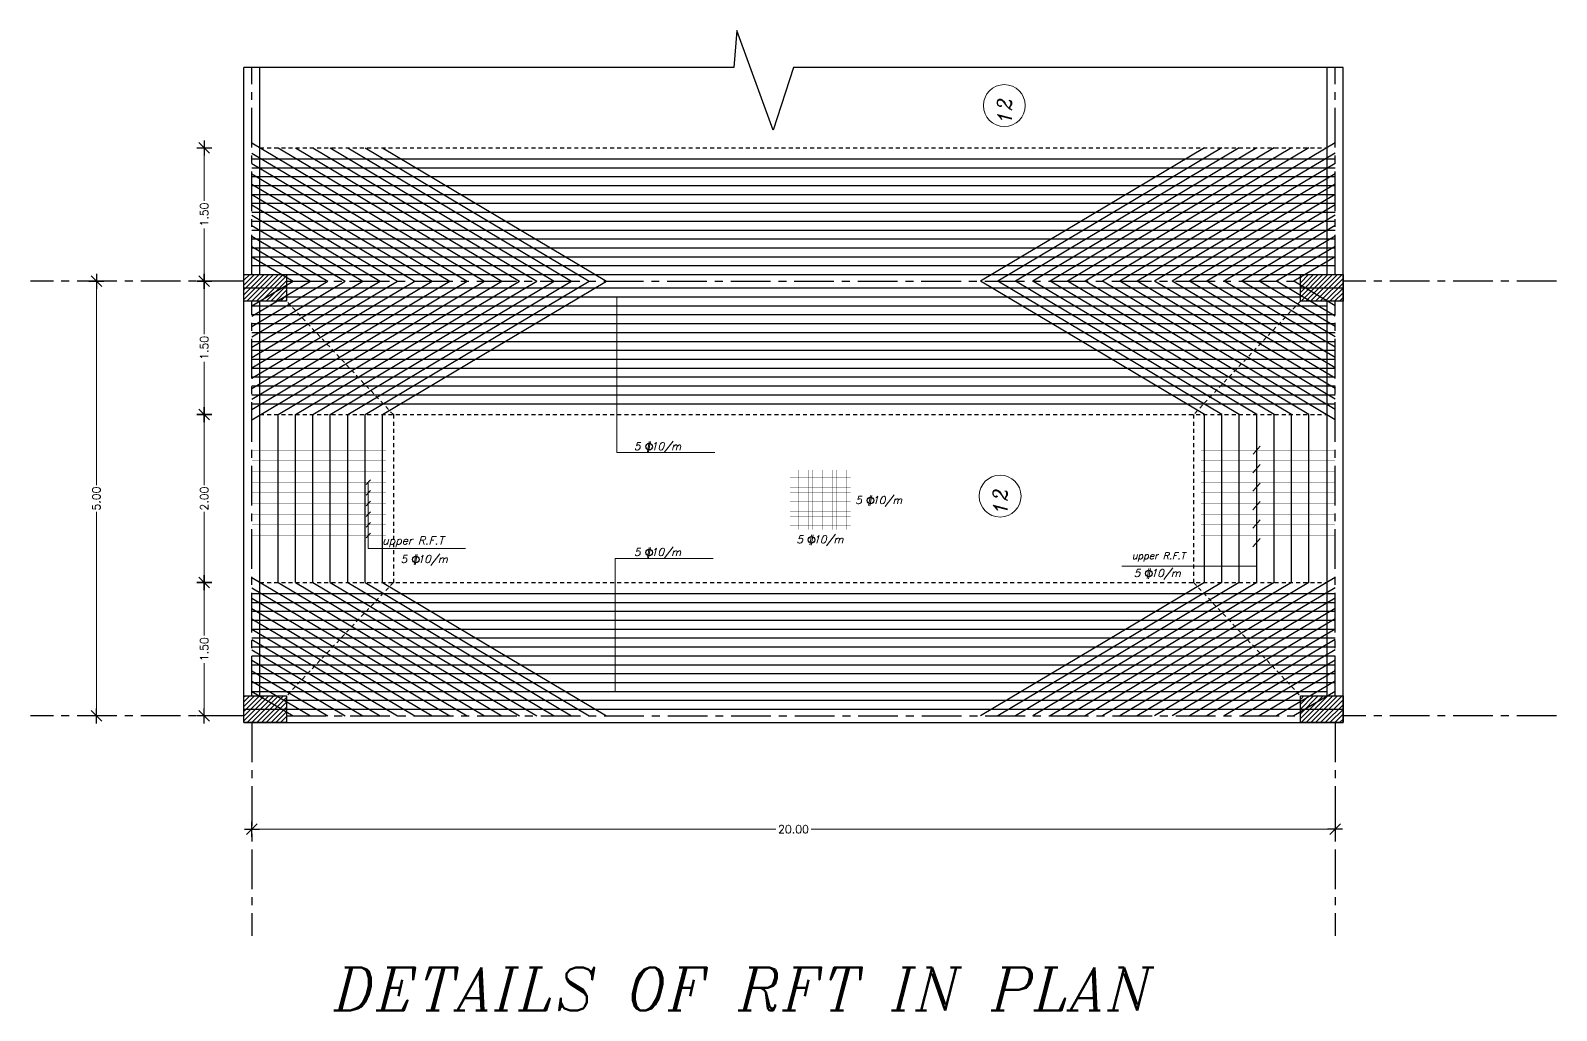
# Model space of a CAD drawing. Header units: metres. Extents: x 202848 to 204724, y 1924431 to 1925550.
# Drawn here: x 203898.57 to 203946.61, y 1924726.21 to 1924757.08 of the extents above; entities that cross this region are included whole.
import ezdxf

# ---------------------------------------------------------------- set-up
doc = ezdxf.new("R2010")
doc.units = ezdxf.units.M
doc.header["$MEASUREMENT"] = 0
doc.linetypes.add('HIDDEN2', pattern=[0.1875, 0.125, -0.0625])
doc.linetypes.add('XREF PLAN PART A$0$CENTER', pattern=[2, 1.25, -0.25, 0.25, -0.25])
for name, color, linetype in [('center', 10, 'XREF PLAN PART A$0$CENTER'), ('center3', 252, 'XREF PLAN PART A$0$CENTER'), ('SEC1RFT', 1, 'Continuous'), ('STIRR', 8, 'Continuous'), ('text2', 161, 'Continuous'), ('XDIM', 3, 'Continuous')]:
    doc.layers.add(name, color=color, linetype=linetype)
doc.layers.add('COL', color=210, linetype='Continuous', lineweight=30)
doc.layers.add('Dim', color=8, linetype='Continuous', lineweight=15)
doc.styles.add('ITALICC', font='ITALICC.SHX')
doc.styles.add('ITALICT', font='ITALICC.SHX')
doc.styles.add('XDM', font='romanc.shx', dxfattribs={"height": 0.15})

# ---------------------------------------------------------------- blocks, each defined once
blk = doc.blocks.new('XDM')
at = {"layer": 'XDIM', "color": 1}
for p, q in [((14.1, 0), (-14.1, 0)), ((10, 10), (-10, -10)), ((0, 14.1), (0, -14.1))]:
    blk.add_line(p, q, dxfattribs=at)

msp = doc.modelspace()

# ---------------------------------------------------------------- hatches: boundary and pattern name
at = {"layer": 'center3', "linetype": 'ByBlock'}
h = msp.add_hatch(dxfattribs=at)
h.set_pattern_fill('ANSI31', color=256, scale=0.0336, style=0)
h.set_pattern_definition([(45, (202025.55354, 1923545.9694), (-0.0754341514, 0.0754341514), [])])
h.paths.add_polyline_path([(203938.5509, 1924735.2782), (203938.5509, 1924736.1182), (203939.8949, 1924736.1182), (203939.8949, 1924735.2782)])
h.paths.add_polyline_path([(203938.5509, 1924748.5502), (203938.5509, 1924749.3902), (203939.8949, 1924749.3902), (203939.8949, 1924748.5502)])
h.paths.add_polyline_path([(203905.2869, 1924748.5502), (203905.2869, 1924749.3902), (203906.6309, 1924749.3902), (203906.6309, 1924748.5502)])
h.paths.add_polyline_path([(203905.2869, 1924735.2782), (203905.2869, 1924736.1182), (203906.6309, 1924736.1182), (203906.6309, 1924735.2782)])

# ---------------------------------------------------------------- linework, layer by layer
at = {"layer": 'center', "color": 2}
for p, q in [((203905.5389, 1924749.3902), (203905.5389, 1924755.9094)), ((203939.6429, 1924749.3902), (203939.6429, 1924755.9094)), ((203905.2869, 1924749.1802), (203898.5669, 1924749.1802)), ((203906.6156, 1924749.1802), (203938.5509, 1924749.1802)), ((203946.6149, 1924749.1802), (203939.8949, 1924749.1802)), ((203905.5389, 1924736.1182), (203905.5389, 1924748.5502)), ((203939.6429, 1924736.1182), (203939.6429, 1924748.5502)), ((203905.2869, 1924735.4882), (203898.5669, 1924735.4882)), ((203905.5389, 1924735.2782), (203905.5389, 1924728.5582)), ((203906.6309, 1924735.4882), (203938.5509, 1924735.4882)), ((203939.6429, 1924735.2782), (203939.6429, 1924728.5582)), ((203946.6149, 1924735.4882), (203939.8949, 1924735.4882))]:
    msp.add_line(p, q, dxfattribs=at)
at = {"layer": 'center', "color": 2, "linetype": 'HIDDEN2'}
for p, q in [((203905.7909, 1924753.3802), (203939.3909, 1924753.3802)), ((203909.9909, 1924744.9802), (203906.6309, 1924748.5502)), ((203938.5509, 1924748.5502), (203935.1909, 1924744.9802)), ((203905.7909, 1924744.9802), (203939.3909, 1924744.9802)), ((203909.9909, 1924744.9802), (203909.9909, 1924739.6882)), ((203935.1909, 1924744.9802), (203935.1909, 1924739.6882)), ((203905.7909, 1924739.6882), (203939.3909, 1924739.6882)), ((203909.9909, 1924739.6882), (203906.6309, 1924736.1182)), ((203935.1909, 1924739.6882), (203938.5509, 1924736.1182))]:
    msp.add_line(p, q, dxfattribs=at)
at = {"layer": 'COL', "linetype": 'ByBlock', "ltscale": 0.25}
for p, q in [((203920.8087, 1924757.0784), (203920.7165, 1924755.9094)), ((203921.9456, 1924753.9393), (203920.8087, 1924757.0784)), ((203920.7165, 1924755.9094), (203905.2869, 1924755.9094)), ((203922.5909, 1924755.9094), (203921.9456, 1924753.9393)), ((203939.8949, 1924755.9094), (203922.5909, 1924755.9094))]:
    msp.add_line(p, q, dxfattribs=at)
at = {"layer": 'COL', "color": 210, "lineweight": -2}
for points in [[(203905.2869, 1924748.5502), (203905.2869, 1924749.3902), (203906.6309, 1924749.3902), (203906.6309, 1924748.5502), (203905.2869, 1924748.5502)], [(203938.5509, 1924748.5502), (203938.5509, 1924749.3902), (203939.8949, 1924749.3902), (203939.8949, 1924748.5502), (203938.5509, 1924748.5502)], [(203905.2869, 1924735.2782), (203905.2869, 1924736.1182), (203906.6309, 1924736.1182), (203906.6309, 1924735.2782), (203905.2869, 1924735.2782)], [(203938.5509, 1924735.2782), (203938.5509, 1924736.1182), (203939.8949, 1924736.1182), (203939.8949, 1924735.2782), (203938.5509, 1924735.2782)]]:
    msp.add_lwpolyline(points, dxfattribs=at)
at = {"layer": 'Dim', "color": 1, "linetype": 'ByBlock', "ltscale": 2}
for p, q in [((203904.0375, 1924753.3634), (203904.0375, 1924751.717)), ((203904.0375, 1924749.197), (203904.0375, 1924750.8434)), ((203900.6404, 1924749.1634), (203900.6404, 1924742.753)), ((203904.0375, 1924749.1634), (203904.0375, 1924747.517)), ((203904.0375, 1924744.997), (203904.0375, 1924746.6434)), ((203904.0375, 1924744.9634), (203904.0375, 1924742.753)), ((203900.6404, 1924735.505), (203900.6404, 1924741.9154)), ((203904.0375, 1924739.705), (203904.0375, 1924741.9154)), ((203904.0375, 1924739.6714), (203904.0375, 1924738.025)), ((203904.0375, 1924735.505), (203904.0375, 1924737.1514)), ((203905.5557, 1924731.9182), (203922.0341, 1924731.9182)), ((203939.6261, 1924731.9182), (203923.1477, 1924731.9182))]:
    msp.add_line(p, q, dxfattribs=at)
at = {"layer": 'Dim'}
for p, q in [((203917.0286, 1924748.6896), (203917.0286, 1924743.7817)), ((203917.0286, 1924743.7817), (203920.1146, 1924743.7817)), ((203918.0466, 1924744.1277), (203917.9887, 1924743.8095)), ((203918.0929, 1924744.1277), (203918.0293, 1924743.8037)), ((203937.2876, 1924743.9877), (203937.0641, 1924743.7278)), ((203937.1644, 1924743.2716), (203937.1724, 1924743.8537)), ((203937.2797, 1924743.4056), (203937.0562, 1924743.1457)), ((203909.2674, 1924742.9271), (203909.1384, 1924742.7771)), ((203909.2009, 1924742.8498), (203909.2009, 1924740.7591)), ((203937.2797, 1924742.8235), (203937.0562, 1924742.5636)), ((203937.1644, 1924743.2716), (203937.1644, 1924740.2018)), ((203909.2674, 1924742.5911), (203909.1384, 1924742.4411)), ((203925.0125, 1924742.4309), (203924.9546, 1924742.1127)), ((203925.0588, 1924742.4309), (203924.9951, 1924742.1069)), ((203909.2674, 1924742.2551), (203909.1384, 1924742.1051)), ((203909.2674, 1924741.9191), (203909.1384, 1924741.7691)), ((203937.2797, 1924742.2413), (203937.0562, 1924741.9815)), ((203909.2674, 1924741.5831), (203909.1384, 1924741.4331)), ((203937.2797, 1924741.6592), (203937.0562, 1924741.3994)), ((203909.2674, 1924741.2471), (203909.1384, 1924741.0971)), ((203923.1609, 1924741.1938), (203923.103, 1924740.8756)), ((203923.2072, 1924741.1938), (203923.1435, 1924740.8698)), ((203937.2797, 1924741.0771), (203937.0562, 1924740.8172)), ((203909.2009, 1924740.7591), (203910.953, 1924740.7591)), ((203910.6997, 1924740.5734), (203910.6418, 1924740.2552)), ((203910.746, 1924740.5734), (203910.6823, 1924740.2494)), ((203910.953, 1924740.7591), (203912.2631, 1924740.7591)), ((203916.9781, 1924736.2593), (203916.9781, 1924740.4487)), ((203916.9781, 1924740.4487), (203920.0642, 1924740.4487)), ((203918.0466, 1924740.7947), (203917.9887, 1924740.4765)), ((203918.0929, 1924740.7947), (203918.0293, 1924740.4707)), ((203937.1644, 1924740.2018), (203932.9314, 1924740.2018)), ((203933.7823, 1924740.1313), (203933.7244, 1924739.8131)), ((203933.8286, 1924740.1313), (203933.7649, 1924739.8073))]:
    msp.add_line(p, q, dxfattribs=at)
for centre in [(203929.2291, 1924754.715), (203929.0974, 1924742.4113)]:
    msp.add_circle(centre, 0.6594, dxfattribs=at)
at = {"layer": 'SEC1RFT'}
for p, q in [((203905.2869, 1924735.2782), (203905.2869, 1924755.9094)), ((203905.7909, 1924749.3902), (203905.7909, 1924755.9094)), ((203939.3909, 1924749.3902), (203939.3909, 1924755.9094)), ((203939.8949, 1924735.2782), (203939.8949, 1924755.9094)), ((203905.2869, 1924749.3902), (203939.8949, 1924749.3902)), ((203905.2869, 1924748.9702), (203939.8949, 1924748.9702)), ((203905.7909, 1924736.1182), (203905.7909, 1924748.5502)), ((203939.3909, 1924736.1182), (203939.3909, 1924748.5502)), ((203905.2869, 1924735.6982), (203939.8949, 1924735.6982)), ((203905.2869, 1924735.2782), (203939.8949, 1924735.2782))]:
    msp.add_line(p, q, dxfattribs=at)
at = {"layer": 'STIRR', "lineweight": -2}
for centre in [(203918.0464, 1924743.9686), (203925.0123, 1924742.2718), (203923.1606, 1924741.0347), (203910.6995, 1924740.4143), (203918.0464, 1924740.6356), (203933.7821, 1924739.9722)]:
    msp.add_circle(centre, 0.1033, dxfattribs=at)
at = {"layer": 'text2', "linetype": 'ByBlock', "ltscale": 2}
for p, q in [((203905.5389, 1924753.5436), (203912.8634, 1924749.1802)), ((203939.6429, 1924753.5436), (203932.3185, 1924749.1802)), ((203905.5389, 1924753.217), (203912.3152, 1924749.1802)), ((203906.3614, 1924753.3802), (203913.4116, 1924749.1802)), ((203906.9096, 1924753.3802), (203913.9598, 1924749.1802)), ((203907.4578, 1924753.3802), (203914.508, 1924749.1802)), ((203908.006, 1924753.3802), (203915.0561, 1924749.1802)), ((203908.5542, 1924753.3802), (203915.6043, 1924749.1802)), ((203909.1024, 1924753.3802), (203916.1525, 1924749.1802)), ((203909.6505, 1924753.3802), (203916.7007, 1924749.1802)), ((203935.5313, 1924753.3802), (203928.4812, 1924749.1802)), ((203936.0795, 1924753.3802), (203929.0293, 1924749.1802)), ((203936.6277, 1924753.3802), (203929.5775, 1924749.1802)), ((203937.1759, 1924753.3802), (203930.1257, 1924749.1802)), ((203937.7241, 1924753.3802), (203930.6739, 1924749.1802)), ((203938.2723, 1924753.3802), (203931.2221, 1924749.1802)), ((203938.8204, 1924753.3802), (203931.7703, 1924749.1802)), ((203939.6429, 1924753.217), (203932.8667, 1924749.1802)), ((203905.5389, 1924752.8905), (203911.767, 1924749.1802)), ((203905.5389, 1924752.5639), (203911.2188, 1924749.1802)), ((203939.6429, 1924752.8905), (203933.4148, 1924749.1802)), ((203939.6429, 1924752.5639), (203933.963, 1924749.1802)), ((203905.5389, 1924752.2373), (203910.6707, 1924749.1802)), ((203939.6429, 1924752.2373), (203934.5112, 1924749.1802)), ((203905.5389, 1924751.9107), (203910.1225, 1924749.1802)), ((203905.5389, 1924751.5842), (203909.5743, 1924749.1802)), ((203939.6429, 1924751.9107), (203935.0594, 1924749.1802)), ((203939.6429, 1924751.5842), (203935.6076, 1924749.1802)), ((203905.5389, 1924751.2576), (203909.0261, 1924749.1802)), ((203939.6429, 1924751.2576), (203936.1558, 1924749.1802)), ((203905.5389, 1924750.931), (203908.4779, 1924749.1802)), ((203905.5389, 1924750.6045), (203907.9297, 1924749.1802)), ((203939.6429, 1924750.931), (203936.704, 1924749.1802)), ((203939.6429, 1924750.6045), (203937.2522, 1924749.1802)), ((203905.5389, 1924750.2779), (203907.3815, 1924749.1802)), ((203939.6429, 1924750.2779), (203937.8003, 1924749.1802)), ((203905.5389, 1924749.9513), (203906.8333, 1924749.1802)), ((203939.6429, 1924749.9513), (203938.3485, 1924749.1802)), ((203905.5389, 1924748.4091), (203906.8333, 1924749.1802)), ((203905.5389, 1924748.0825), (203907.3815, 1924749.1802)), ((203905.5389, 1924747.7559), (203907.9297, 1924749.1802)), ((203905.5389, 1924747.4294), (203908.4779, 1924749.1802)), ((203905.5389, 1924747.1028), (203909.0261, 1924749.1802)), ((203905.5389, 1924746.7762), (203909.5743, 1924749.1802)), ((203905.5389, 1924746.4496), (203910.1225, 1924749.1802)), ((203905.5389, 1924746.1231), (203910.6707, 1924749.1802)), ((203905.5389, 1924745.7965), (203911.2188, 1924749.1802)), ((203905.5389, 1924745.4699), (203911.767, 1924749.1802)), ((203905.5389, 1924745.1434), (203912.3152, 1924749.1802)), ((203905.5389, 1924744.8168), (203912.8634, 1924749.1802)), ((203906.3614, 1924744.9802), (203913.4116, 1924749.1802)), ((203906.9096, 1924744.9802), (203913.9598, 1924749.1802)), ((203907.4578, 1924744.9802), (203914.508, 1924749.1802)), ((203908.5542, 1924744.9802), (203915.6043, 1924749.1802)), ((203909.1024, 1924744.9802), (203916.1525, 1924749.1802)), ((203909.6505, 1924744.9802), (203916.7007, 1924749.1802)), ((203935.5313, 1924744.9802), (203928.4812, 1924749.1802)), ((203936.0795, 1924744.9802), (203929.0293, 1924749.1802)), ((203936.6277, 1924744.9802), (203929.5775, 1924749.1802)), ((203937.1759, 1924744.9802), (203930.1257, 1924749.1802)), ((203937.7241, 1924744.9802), (203930.6739, 1924749.1802)), ((203938.2723, 1924744.9802), (203931.2221, 1924749.1802)), ((203938.8204, 1924744.9802), (203931.7703, 1924749.1802)), ((203939.6429, 1924744.8168), (203932.3185, 1924749.1802)), ((203939.6429, 1924745.1434), (203932.8667, 1924749.1802)), ((203939.6429, 1924745.4699), (203933.4148, 1924749.1802)), ((203939.6429, 1924745.7965), (203933.963, 1924749.1802)), ((203939.6429, 1924746.1231), (203934.5112, 1924749.1802)), ((203939.6429, 1924746.4496), (203935.0594, 1924749.1802)), ((203939.6429, 1924746.7762), (203935.6076, 1924749.1802)), ((203939.6429, 1924747.1028), (203936.1558, 1924749.1802)), ((203939.6429, 1924747.4294), (203936.704, 1924749.1802)), ((203939.6429, 1924747.7559), (203937.2522, 1924749.1802)), ((203939.6429, 1924748.0825), (203937.8003, 1924749.1802)), ((203939.6429, 1924748.4091), (203938.3485, 1924749.1802)), ((203906.3614, 1924739.6882), (203906.3614, 1924744.9802)), ((203906.9096, 1924739.6882), (203906.9096, 1924744.9802)), ((203907.4578, 1924739.6882), (203907.4578, 1924744.9802)), ((203908.006, 1924739.6882), (203908.006, 1924744.9802)), ((203908.5542, 1924739.6882), (203908.5542, 1924744.9802)), ((203909.1024, 1924739.6882), (203909.1024, 1924744.9802)), ((203909.6505, 1924739.6882), (203909.6505, 1924744.9802)), ((203935.5313, 1924739.6882), (203935.5313, 1924744.9802)), ((203936.0795, 1924739.6882), (203936.0795, 1924744.9802)), ((203936.6277, 1924739.6882), (203936.6277, 1924744.9802)), ((203937.1759, 1924739.6882), (203937.1759, 1924744.9802)), ((203937.7241, 1924739.6882), (203937.7241, 1924744.9802)), ((203938.2723, 1924739.6882), (203938.2723, 1924744.9802)), ((203938.8204, 1924739.6882), (203938.8204, 1924744.9802)), ((203905.5389, 1924739.8516), (203912.8634, 1924735.4882)), ((203905.5389, 1924739.525), (203912.3152, 1924735.4882)), ((203906.3614, 1924739.6882), (203913.4116, 1924735.4882)), ((203906.9096, 1924739.6882), (203913.9598, 1924735.4882)), ((203907.4578, 1924739.6882), (203914.508, 1924735.4882)), ((203908.006, 1924739.6882), (203915.0561, 1924735.4882)), ((203908.5542, 1924739.6882), (203915.6043, 1924735.4882)), ((203909.1024, 1924739.6882), (203916.1525, 1924735.4882)), ((203909.6505, 1924739.6882), (203916.7007, 1924735.4882)), ((203935.5313, 1924739.6882), (203928.4812, 1924735.4882)), ((203936.0795, 1924739.6882), (203929.0293, 1924735.4882)), ((203936.6277, 1924739.6882), (203929.5775, 1924735.4882)), ((203937.1759, 1924739.6882), (203930.1257, 1924735.4882)), ((203937.7241, 1924739.6882), (203930.6739, 1924735.4882)), ((203938.2723, 1924739.6882), (203931.2221, 1924735.4882)), ((203938.8204, 1924739.6882), (203931.7703, 1924735.4882)), ((203939.6429, 1924739.8516), (203932.3185, 1924735.4882)), ((203939.6429, 1924739.525), (203932.8667, 1924735.4882)), ((203905.5389, 1924739.1985), (203911.767, 1924735.4882)), ((203939.6429, 1924739.1985), (203933.4148, 1924735.4882)), ((203905.5389, 1924738.8719), (203911.2188, 1924735.4882)), ((203905.5389, 1924738.5453), (203910.6707, 1924735.4882)), ((203939.6429, 1924738.8719), (203933.963, 1924735.4882)), ((203939.6429, 1924738.5453), (203934.5112, 1924735.4882)), ((203905.5389, 1924738.2187), (203910.1225, 1924735.4882)), ((203939.6429, 1924738.2187), (203935.0594, 1924735.4882)), ((203905.5389, 1924737.8922), (203909.5743, 1924735.4882)), ((203905.5389, 1924737.5656), (203909.0261, 1924735.4882)), ((203939.6429, 1924737.8922), (203935.6076, 1924735.4882)), ((203939.6429, 1924737.5656), (203936.1558, 1924735.4882)), ((203905.5389, 1924737.239), (203908.4779, 1924735.4882)), ((203939.6429, 1924737.239), (203936.704, 1924735.4882)), ((203905.5389, 1924736.9125), (203907.9297, 1924735.4882)), ((203905.5389, 1924736.5859), (203907.3815, 1924735.4882)), ((203939.6429, 1924736.9125), (203937.2522, 1924735.4882)), ((203939.6429, 1924736.5859), (203937.8003, 1924735.4882)), ((203905.5389, 1924736.2593), (203906.8333, 1924735.4882)), ((203939.6429, 1924736.2593), (203938.3485, 1924735.4882))]:
    msp.add_line(p, q, dxfattribs=at)
at = {"layer": 'text2'}
for p, q in [((203905.5389, 1924753.0375), (203939.6429, 1924753.0375)), ((203905.5389, 1924752.7569), (203939.6429, 1924752.7569)), ((203905.5389, 1924752.4764), (203939.6429, 1924752.4764)), ((203905.5389, 1924752.1958), (203939.6429, 1924752.1958)), ((203905.5389, 1924751.9152), (203939.6429, 1924751.9152)), ((203905.5389, 1924751.6347), (203939.6429, 1924751.6347)), ((203905.5389, 1924751.3541), (203939.6429, 1924751.3541)), ((203905.5389, 1924751.0736), (203939.6429, 1924751.0736)), ((203905.5389, 1924750.793), (203939.6429, 1924750.793)), ((203905.5389, 1924750.5124), (203939.6429, 1924750.5124)), ((203905.5389, 1924750.2319), (203939.6429, 1924750.2319)), ((203905.5389, 1924749.9513), (203939.6429, 1924749.9513)), ((203905.5389, 1924749.6708), (203939.6429, 1924749.6708)), ((203908.006, 1924744.9802), (203915.0561, 1924749.1802)), ((203906.5397, 1924748.6896), (203938.5509, 1924748.6896)), ((203905.5389, 1924748.4091), (203939.3909, 1924748.4091)), ((203905.5389, 1924748.1285), (203939.6429, 1924748.1285)), ((203905.5389, 1924747.848), (203939.6429, 1924747.848)), ((203905.5389, 1924747.5674), (203939.6429, 1924747.5674)), ((203905.5389, 1924747.2868), (203939.6429, 1924747.2868)), ((203905.5389, 1924747.0063), (203939.6429, 1924747.0063)), ((203905.5389, 1924746.7257), (203939.6429, 1924746.7257)), ((203905.5389, 1924746.4452), (203939.6429, 1924746.4452)), ((203905.5389, 1924746.1646), (203939.6429, 1924746.1646)), ((203905.5389, 1924745.884), (203939.6429, 1924745.884)), ((203905.5389, 1924745.6035), (203939.6429, 1924745.6035)), ((203905.5389, 1924745.3229), (203939.6429, 1924745.3229)), ((203905.5389, 1924739.3455), (203939.6429, 1924739.3455)), ((203905.5389, 1924739.0649), (203939.6429, 1924739.0649)), ((203905.5389, 1924738.7844), (203939.6429, 1924738.7844)), ((203905.5389, 1924738.5038), (203939.6429, 1924738.5038)), ((203905.5389, 1924738.2232), (203939.6429, 1924738.2232)), ((203905.5389, 1924737.9427), (203939.6429, 1924737.9427)), ((203905.5389, 1924737.6621), (203939.6429, 1924737.6621)), ((203905.5389, 1924737.3816), (203939.6429, 1924737.3816)), ((203905.5389, 1924737.101), (203939.6429, 1924737.101)), ((203905.5389, 1924736.8204), (203939.6429, 1924736.8204)), ((203905.5389, 1924736.5399), (203939.6429, 1924736.5399)), ((203905.5389, 1924736.2593), (203939.3909, 1924736.2593)), ((203906.5397, 1924735.9788), (203938.5509, 1924735.9788))]:
    msp.add_line(p, q, dxfattribs=at)
for points, const_width in [([(203909.759, 1924743.8578), (203905.5389, 1924743.8578)], 0.0101), ([(203935.4229, 1924743.8578), (203939.6429, 1924743.8578)], 0.0101), ([(203909.759, 1924743.5218), (203905.5389, 1924743.5218)], 0.0101), ([(203935.4229, 1924743.5218), (203939.6429, 1924743.5218)], 0.0101), ([(203909.759, 1924743.1858), (203905.5389, 1924743.1858)], 0.0101), ([(203909.759, 1924742.8498), (203905.5389, 1924742.8498)], 0.0101), ([(203922.4825, 1924743.1378), (203924.3919, 1924743.1378)], 0.00605), ([(203922.4825, 1924742.9866), (203924.3919, 1924742.9866)], 0.00605), ([(203922.4825, 1924742.8354), (203924.3919, 1924742.8354)], 0.00605), ([(203922.5964, 1924743.2356), (203922.5964, 1924741.352)], 0.00605), ([(203922.7476, 1924743.2356), (203922.7476, 1924741.352)], 0.00605), ([(203922.8988, 1924743.2356), (203922.8988, 1924741.352)], 0.00605), ([(203923.05, 1924743.2356), (203923.05, 1924741.352)], 0.00605), ([(203923.2012, 1924743.2356), (203923.2012, 1924741.352)], 0.00605), ([(203923.3524, 1924743.2356), (203923.3524, 1924741.352)], 0.00605), ([(203923.5036, 1924743.2356), (203923.5036, 1924741.352)], 0.00605), ([(203923.6548, 1924743.2356), (203923.6548, 1924741.352)], 0.00605), ([(203923.806, 1924743.2356), (203923.806, 1924741.352)], 0.00605), ([(203923.9572, 1924743.2356), (203923.9572, 1924741.352)], 0.00605), ([(203924.1084, 1924743.2356), (203924.1084, 1924741.352)], 0.00605), ([(203924.2596, 1924743.2356), (203924.2596, 1924741.352)], 0.00605), ([(203935.4229, 1924743.1858), (203939.6429, 1924743.1858)], 0.0101), ([(203935.4229, 1924742.8498), (203939.6429, 1924742.8498)], 0.0101), ([(203909.759, 1924742.5138), (203905.5389, 1924742.5138)], 0.0101), ([(203922.4825, 1924742.6842), (203924.3919, 1924742.6842)], 0.00605), ([(203922.4825, 1924742.533), (203924.3919, 1924742.533)], 0.00605), ([(203922.4825, 1924742.3818), (203924.3919, 1924742.3818)], 0.00605), ([(203935.4229, 1924742.5138), (203939.6429, 1924742.5138)], 0.0101), ([(203909.759, 1924742.1778), (203905.5389, 1924742.1778)], 0.0101), ([(203922.4825, 1924742.2306), (203924.3919, 1924742.2306)], 0.00605), ([(203922.4825, 1924742.0794), (203924.3919, 1924742.0794)], 0.00605), ([(203922.4825, 1924741.9282), (203924.3919, 1924741.9282)], 0.00605), ([(203935.4229, 1924742.1778), (203939.6429, 1924742.1778)], 0.0101), ([(203909.759, 1924741.8418), (203905.5389, 1924741.8418)], 0.0101), ([(203909.759, 1924741.5058), (203905.5389, 1924741.5058)], 0.0101), ([(203922.4825, 1924741.777), (203924.3919, 1924741.777)], 0.00605), ([(203922.4825, 1924741.6258), (203924.3919, 1924741.6258)], 0.00605), ([(203922.4825, 1924741.4746), (203924.3919, 1924741.4746)], 0.00605), ([(203935.4229, 1924741.8418), (203939.6429, 1924741.8418)], 0.0101), ([(203935.4229, 1924741.5058), (203939.6429, 1924741.5058)], 0.0101), ([(203909.759, 1924741.1698), (203905.5389, 1924741.1698)], 0.0101), ([(203935.4229, 1924741.1698), (203939.6429, 1924741.1698)], 0.0101)]:
    msp.add_lwpolyline(points, dxfattribs=dict(at, const_width=const_width))

# ---------------------------------------------------------------- block references
at = {"layer": 'Dim', "color": 1, "linetype": 'ByBlock', "ltscale": 2}
for p, xscale, yscale, zscale, rotation in [((203904.0375, 1924753.3802), 0.01680000000010295, 0.01680000000010295, 0.01680000000010295, 90), ((203900.6404, 1924749.1802), 0.01680000000010295, 0.01680000000010295, 0.01680000000010295, 90), ((203904.0375, 1924749.1802), 0.01680000000010295, 0.01680000000010295, 0.01680000000010295, 90), ((203904.0375, 1924749.1802), 0.01680000000010295, 0.01680000000010295, 0.01680000000010295, 270), ((203904.0375, 1924744.9802), 0.01680000000010295, 0.01680000000010295, 0.01680000000010295, 270), ((203904.0375, 1924744.9802), 0.01680000000010295, 0.01680000000010295, 0.01680000000010295, 90), ((203904.0375, 1924739.6882), 0.01680000000010295, 0.01680000000010295, 0.01680000000010295, 270), ((203904.0375, 1924739.6882), 0.01680000000010295, 0.01680000000010295, 0.01680000000010295, 90), ((203900.6404, 1924735.4882), 0.01680000000010295, 0.01680000000010295, 0.01680000000010295, 270), ((203904.0375, 1924735.4882), 0.01680000000010295, 0.01680000000010295, 0.01680000000010295, 270), ((203905.5389, 1924731.9182), 0.01680000000033033, 0.01680000000033033, 0.01680000000033033, 180)]:
    msp.add_blockref('XDM', p, dxfattribs=dict(at, xscale=xscale, yscale=yscale, zscale=zscale, rotation=rotation))
at = {"layer": 'Dim', "color": 1, "linetype": 'ByBlock', "ltscale": 2, "xscale": 0.01680000000033033, "yscale": 0.01680000000033033, "zscale": 0.01680000000033033}
msp.add_blockref('XDM', (203939.6429, 1924731.9182), dxfattribs=at)

# ---------------------------------------------------------------- texts
at = {"layer": 'Dim', "style": 'ITALICT'}
for p in [(203929.4642, 1924754.1582), (203929.3325, 1924741.8545)]:
    msp.add_text('12', height=0.45236, rotation=90, dxfattribs=at).set_placement(p)
at = {"layer": 'Dim'}
for s, height, style, p in [('5  10/m', 0.24, 'ITALICT', (203917.5682, 1924743.8617)), ('5  10/m', 0.24, 'ITALICT', (203924.5341, 1924742.1649)), ('upper R.F.T', 0.252, 'ITALICT', (203909.6405, 1924740.8886)), ('5  10/m', 0.24, 'ITALICT', (203922.6825, 1924740.9278)), ('5  10/m', 0.24, 'ITALICT', (203910.2213, 1924740.3074)), ('5  10/m', 0.24, 'ITALICT', (203917.5682, 1924740.5287)), ('upper R.F.T', 0.218294, 'ITALICT', (203933.2458, 1924740.4217)), ('5  10/m', 0.24, 'ITALICT', (203933.3039, 1924739.8653)), ('DETAILS OF RFT IN PLAN', 1.356856, 'ITALICC', (203908.1146, 1924726.2081))]:
    msp.add_text(s, height=height, dxfattribs=dict(at, style=style)).set_placement(p)
at = {"layer": 'Dim', "color": 3, "linetype": 'ByBlock', "ltscale": 2, "char_height": 0.252, "attachment_point": 5, "rotation": 90, "style": 'XDM'}
for s, insert in [('\\A1;1.50', (203904.0375, 1924751.2802)), ('\\A1;1.50', (203904.0375, 1924747.0802)), ('\\A1;5.00', (203900.6404, 1924742.3342)), ('\\A1;2.00', (203904.0375, 1924742.3342)), ('\\A1;1.50', (203904.0375, 1924737.5882))]:
    msp.add_mtext(s, dxfattribs=dict(at, insert=insert))
at = {"layer": 'Dim', "color": 3, "linetype": 'ByBlock', "ltscale": 2, "insert": (203922.5909, 1924731.9182), "char_height": 0.252, "attachment_point": 5, "style": 'XDM'}
msp.add_mtext('\\A1;20.00', dxfattribs=at)

doc.saveas('drawing.dxf')
